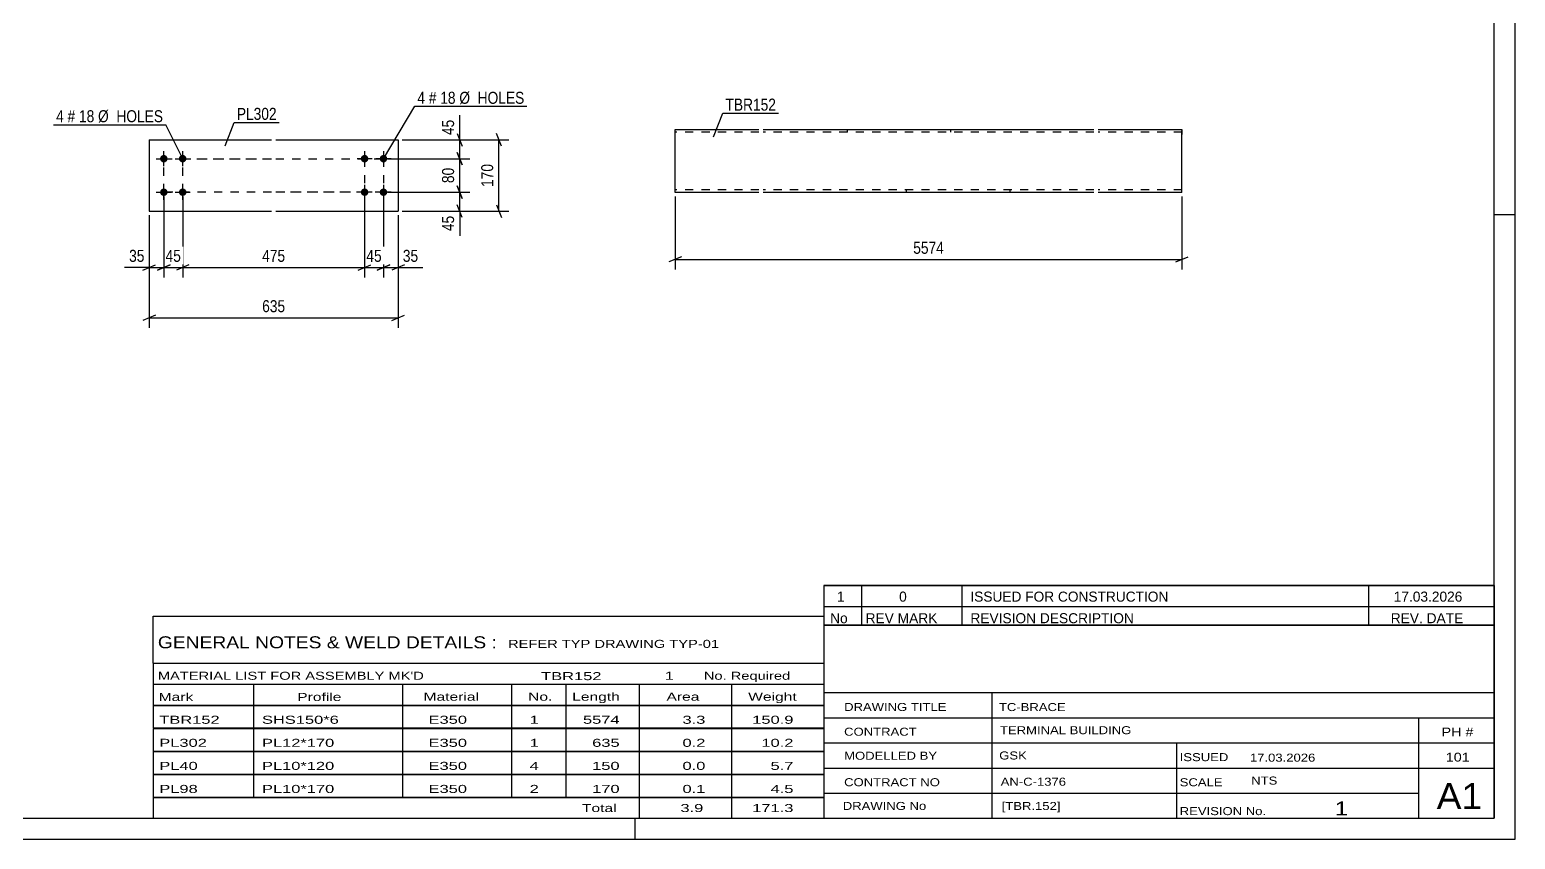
# Model space of a CAD drawing. Header units: millimetres. Extents: x 0 to 594, y 0 to 420.
# Drawn here: x 239.6 to 594, y 0 to 193.1 of the extents above; entities that cross this region are included whole.
import ezdxf

# ---------------------------------------------------------------- set-up
doc = ezdxf.new("R2010")
doc.units = ezdxf.units.MM
doc.linetypes.add('DXK_LINE_DOT2', pattern=[3.9198, 1.9599, -1.9599])
doc.styles.add('Arial Narrow', font='ARIALN.TTF', dxfattribs={"height": 0.2})

# ---------------------------------------------------------------- blocks, each defined once
blk = doc.blocks.new('Unknown-580575135-1131')
at = {"color": 5, "linetype": 'Continuous'}
for p, q in [((594, 0), (594, 420)), ((589, 5), (589, 415)), ((594, 149), (589, 149)), ((5, 5), (589, 5)), ((384, 0), (384, 5)), ((0, 0), (594, 0))]:
    blk.add_line(p, q, dxfattribs=at)
blk = doc.blocks.new('Part-580575135-3553 - 3552')
at = {"color": 2, "linetype": 'Continuous'}
for p, q in [((268.08, 166.87), (268.08, 149.87)), ((268.08, 166.87), (297.28, 166.87)), ((298.28, 166.87), (327.48, 166.87)), ((327.48, 166.87), (327.48, 149.87)), ((268.08, 149.87), (297.28, 149.87)), ((298.28, 149.87), (327.48, 149.87))]:
    blk.add_line(p, q, dxfattribs=at)
blk = doc.blocks.new('Bolt-580575135-3554 - 3552')
at = {"linetype": 'Continuous'}
for points in [[(319.48, 161.47, -1), (319.48, 163.27, -1)], [(323.98, 161.47, -1), (323.98, 163.27, -1)], [(319.48, 153.47, -1), (319.48, 155.27, -1)], [(323.98, 153.47, -1), (323.98, 155.27, -1)]]:
    blk.add_hatch(color=1, dxfattribs=at).paths.add_polyline_path(points)
at = {"color": 1, "linetype": 'Continuous'}
for p, q in [((319.48, 164.17), (319.48, 160.57)), ((323.98, 164.17), (323.98, 160.57)), ((321.28, 162.37), (317.68, 162.37)), ((325.78, 162.37), (322.18, 162.37)), ((319.48, 156.17), (319.48, 152.57)), ((323.98, 156.17), (323.98, 152.57)), ((321.28, 154.37), (317.68, 154.37)), ((325.78, 154.37), (322.18, 154.37))]:
    blk.add_line(p, q, dxfattribs=at)
blk = doc.blocks.new('Bolt-580575135-3555 - 3552')
at = {"linetype": 'Continuous'}
for points in [[(271.58, 163.27, -1), (271.58, 161.47, -1)], [(276.08, 163.27, -1), (276.08, 161.47, -1)], [(271.58, 155.27, -1), (271.58, 153.47, -1)], [(276.08, 155.27, -1), (276.08, 153.47, -1)]]:
    blk.add_hatch(color=1, dxfattribs=at).paths.add_polyline_path(points)
at = {"color": 1, "linetype": 'Continuous'}
for p, q in [((271.58, 160.57), (271.58, 164.17)), ((276.08, 160.57), (276.08, 164.17)), ((269.78, 162.37), (273.38, 162.37)), ((274.28, 162.37), (277.88, 162.37)), ((271.58, 152.57), (271.58, 156.17)), ((276.08, 152.57), (276.08, 156.17)), ((269.78, 154.37), (273.38, 154.37)), ((274.28, 154.37), (277.88, 154.37))]:
    blk.add_line(p, q, dxfattribs=at)
blk = doc.blocks.new('Part-580575135-2546 - 2538')
at = {"color": 2, "linetype": 'Continuous'}
for p, q in [((393.57, 154.43), (393.57, 169.33)), ((393.57, 169.33), (413.57, 169.33)), ((414.57, 169.33), (493.48, 169.33)), ((494.48, 169.33), (514.48, 169.33)), ((514.48, 169.33), (514.48, 169.24)), ((514.48, 169.24), (514.48, 168.13)), ((514.48, 154.33), (514.48, 168.13)), ((393.57, 154.33), (393.57, 154.43)), ((413.57, 154.33), (393.57, 154.33)), ((493.48, 154.33), (414.57, 154.33)), ((514.48, 154.33), (494.48, 154.33))]:
    blk.add_line(p, q, dxfattribs=at)
at = {"color": 7, "linetype": 'DXK_LINE_DOT2'}
for p, q in [((413.57, 168.73), (393.57, 168.73)), ((493.48, 168.73), (414.57, 168.73)), ((434.57, 169.33), (434.57, 168.73)), ((459.26, 169.33), (459.26, 168.73)), ((514.48, 168.73), (494.48, 168.73)), ((514.48, 168.13), (514.48, 168.98)), ((393.57, 154.93), (393.57, 154.98)), ((413.57, 154.93), (393.57, 154.93)), ((393.57, 154.33), (393.57, 154.33)), ((493.48, 154.93), (414.57, 154.93)), ((448.79, 154.33), (448.79, 154.93)), ((473.48, 154.33), (473.48, 154.93)), ((514.48, 154.93), (494.48, 154.93)), ((514.48, 154.93), (514.48, 154.98))]:
    blk.add_line(p, q, dxfattribs=at)
blk = doc.blocks.new('Rectangle-580575135-3728 - 3552')
at = {"color": 1, "linetype": 'DXK_LINE_DOT2'}
for p, q in [((271.58, 162.37), (297.28, 162.37)), ((271.58, 154.37), (271.58, 162.37)), ((298.28, 162.37), (323.98, 162.37)), ((323.98, 162.37), (323.98, 154.37)), ((297.28, 154.37), (271.58, 154.37)), ((323.98, 154.37), (298.28, 154.37))]:
    blk.add_line(p, q, dxfattribs=at)
blk = doc.blocks.new('Rectangle-580575135-3738 - 3552')
at = {"color": 1, "linetype": 'DXK_LINE_DOT2'}
for p, q in [((276.08, 162.37), (297.28, 162.37)), ((276.08, 154.37), (276.08, 162.37)), ((298.28, 162.37), (319.48, 162.37)), ((319.48, 162.37), (319.48, 154.37)), ((297.28, 154.37), (276.08, 154.37)), ((319.48, 154.37), (298.28, 154.37))]:
    blk.add_line(p, q, dxfattribs=at)
blk = doc.blocks.new('StraightDimension-580575135-3560 - 3552')
at = {"color": 7, "linetype": 'Continuous'}
for p, q in [((323.98, 153.37), (323.98, 134.01)), ((327.48, 148.87), (327.48, 134.01)), ((322.48, 135.81), (325.48, 137.01)), ((323.98, 136.41), (327.48, 136.41)), ((328.98, 137.01), (325.98, 135.81))]:
    blk.add_line(p, q, dxfattribs=at)
at = {"color": 0}
blk.add_wipeout([(332.86, 137.16), (332.86, 141.36), (328, 141.36), (328, 137.16)], dxfattribs=at)
at = {"color": 7, "linetype": 'Continuous'}
blk.add_line((327.48, 136.41), (333.39, 136.41), dxfattribs=at)
blk.add_line((327.48, 136.41), (333.39, 136.41), dxfattribs=at)
at = {"color": 3, "style": 'Arial Narrow'}
blk.add_text('35', height=2.863, dxfattribs=at).set_placement((328.6, 137.76))
blk = doc.blocks.new('StraightDimension-580575135-3600 - 3552')
at = {"color": 7, "linetype": 'Continuous'}
for p, q in [((328.48, 166.87), (353.91, 166.87)), ((352.11, 165.37), (350.91, 168.37)), ((351.51, 149.87), (351.51, 166.87)), ((328.48, 149.87), (353.91, 149.87)), ((350.91, 151.37), (352.11, 148.37))]:
    blk.add_line(p, q, dxfattribs=at)
at = {"color": 0}
blk.add_wipeout([(350.76, 161.72), (346.56, 161.72), (346.56, 155.03), (350.76, 155.03)], dxfattribs=at)
at = {"color": 3, "style": 'Arial Narrow'}
blk.add_text('170', height=2.863, rotation=90.0002, dxfattribs=at).set_placement((350.16, 155.63))
blk = doc.blocks.new('StraightDimension-580575135-3561 - 3552')
at = {"color": 7, "linetype": 'Continuous'}
for p, q in [((319.48, 153.37), (319.48, 134.01)), ((323.98, 153.37), (323.98, 134.01)), ((317.98, 135.81), (320.98, 137.01)), ((319.48, 136.41), (323.98, 136.41)), ((325.48, 137.01), (322.48, 135.81))]:
    blk.add_line(p, q, dxfattribs=at)
at = {"color": 0}
blk.add_wipeout([(324.16, 137.16), (324.16, 141.36), (319.3, 141.36), (319.3, 137.16)], dxfattribs=at)
at = {"color": 3, "style": 'Arial Narrow'}
blk.add_text('45', height=2.863, dxfattribs=at).set_placement((319.9, 137.76))
blk = doc.blocks.new('StraightDimension-580575135-3562 - 3552')
at = {"color": 7, "linetype": 'Continuous'}
for p, q in [((276.08, 153.37), (276.08, 134.01)), ((319.48, 153.37), (319.48, 134.01)), ((277.58, 137.01), (274.58, 135.81)), ((276.08, 136.41), (319.48, 136.41)), ((317.98, 135.81), (320.98, 137.01))]:
    blk.add_line(p, q, dxfattribs=at)
at = {"color": 0}
blk.add_wipeout([(301.12, 137.16), (301.12, 141.36), (294.44, 141.36), (294.44, 137.16)], dxfattribs=at)
at = {"color": 3, "style": 'Arial Narrow'}
blk.add_text('475', height=2.863, dxfattribs=at).set_placement((295.04, 137.76))
blk = doc.blocks.new('StraightDimension-580575135-3563 - 3552')
at = {"color": 7, "linetype": 'Continuous'}
for p, q in [((271.58, 153.37), (271.58, 134.01)), ((276.08, 153.37), (276.08, 134.01)), ((270.08, 135.81), (273.08, 137.01)), ((271.58, 136.41), (276.08, 136.41)), ((277.58, 137.01), (274.58, 135.81))]:
    blk.add_line(p, q, dxfattribs=at)
at = {"color": 0}
blk.add_wipeout([(276.26, 137.16), (276.26, 141.36), (271.4, 141.36), (271.4, 137.16)], dxfattribs=at)
at = {"color": 3, "style": 'Arial Narrow'}
blk.add_text('45', height=2.863, dxfattribs=at).set_placement((272, 137.76))
blk = doc.blocks.new('StraightDimension-580575135-3564 - 3552')
at = {"color": 7, "linetype": 'Continuous'}
for p, q in [((271.58, 153.37), (271.58, 134.01)), ((268.08, 148.87), (268.08, 134.01)), ((266.58, 135.81), (269.58, 137.01)), ((268.08, 136.41), (271.58, 136.41)), ((273.08, 137.01), (270.08, 135.81))]:
    blk.add_line(p, q, dxfattribs=at)
at = {"color": 0}
blk.add_wipeout([(267.55, 137.16), (267.55, 141.36), (262.7, 141.36), (262.7, 137.16)], dxfattribs=at)
at = {"color": 7, "linetype": 'Continuous'}
blk.add_line((268.08, 136.41), (262.17, 136.41), dxfattribs=at)
blk.add_line((268.08, 136.41), (262.17, 136.41), dxfattribs=at)
at = {"color": 3, "style": 'Arial Narrow'}
blk.add_text('35', height=2.863, dxfattribs=at).set_placement((263.3, 137.76))
blk = doc.blocks.new('StraightDimension-580575135-3580 - 3552')
at = {"color": 7, "linetype": 'Continuous'}
for p, q in [((268.08, 148.87), (268.08, 122)), ((327.48, 148.87), (327.48, 122)), ((269.58, 125), (266.58, 123.8)), ((268.08, 124.4), (327.48, 124.4)), ((325.98, 123.8), (328.98, 125))]:
    blk.add_line(p, q, dxfattribs=at)
at = {"color": 0}
blk.add_wipeout([(301.12, 125.15), (301.12, 129.35), (294.44, 129.35), (294.44, 125.15)], dxfattribs=at)
at = {"color": 3, "style": 'Arial Narrow'}
blk.add_text('635', height=2.863, dxfattribs=at).set_placement((295.04, 125.75))
blk = doc.blocks.new('StraightDimension-580575135-3706 - 3552')
at = {"color": 7, "linetype": 'Continuous'}
for p, q in [((328.48, 166.87), (344.57, 166.87)), ((341.57, 168.37), (342.77, 165.37)), ((342.17, 162.37), (342.17, 166.87)), ((342.77, 160.87), (341.57, 163.87)), ((324.98, 162.37), (344.57, 162.37))]:
    blk.add_line(p, q, dxfattribs=at)
at = {"color": 0}
blk.add_wipeout([(341.42, 172.26), (337.22, 172.26), (337.22, 167.4), (341.42, 167.4)], dxfattribs=at)
at = {"color": 7, "linetype": 'Continuous'}
blk.add_line((342.17, 166.87), (342.17, 172.78), dxfattribs=at)
blk.add_line((342.17, 166.87), (342.17, 172.78), dxfattribs=at)
at = {"color": 3, "style": 'Arial Narrow'}
blk.add_text('45', height=2.863, rotation=90.0002, dxfattribs=at).set_placement((340.82, 168))
blk = doc.blocks.new('StraightDimension-580575135-3707 - 3552')
at = {"color": 7, "linetype": 'Continuous'}
for p, q in [((341.57, 163.87), (342.77, 160.87)), ((324.98, 162.37), (344.57, 162.37)), ((342.17, 154.37), (342.17, 162.37)), ((324.98, 154.37), (344.57, 154.37)), ((342.77, 152.87), (341.57, 155.87))]:
    blk.add_line(p, q, dxfattribs=at)
at = {"color": 0}
blk.add_wipeout([(341.42, 160.8), (337.22, 160.8), (337.22, 155.95), (341.42, 155.95)], dxfattribs=at)
at = {"color": 3, "style": 'Arial Narrow'}
blk.add_text('80', height=2.863, rotation=90.0002, dxfattribs=at).set_placement((340.82, 156.55))
blk = doc.blocks.new('StraightDimension-580575135-3708 - 3552')
at = {"color": 7, "linetype": 'Continuous'}
for p, q in [((324.98, 154.37), (344.57, 154.37)), ((341.57, 155.87), (342.77, 152.87)), ((342.17, 149.87), (342.17, 154.37)), ((328.48, 149.87), (344.57, 149.87)), ((342.77, 148.37), (341.57, 151.37))]:
    blk.add_line(p, q, dxfattribs=at)
at = {"color": 0}
blk.add_wipeout([(341.42, 149.35), (337.22, 149.35), (337.22, 144.49), (341.42, 144.49)], dxfattribs=at)
at = {"color": 7, "linetype": 'Continuous'}
blk.add_line((342.17, 149.87), (342.17, 143.97), dxfattribs=at)
blk.add_line((342.17, 149.87), (342.17, 143.97), dxfattribs=at)
at = {"color": 3, "style": 'Arial Narrow'}
blk.add_text('45', height=2.863, rotation=90.0002, dxfattribs=at).set_placement((340.82, 145.09))
blk = doc.blocks.new('StraightDimension-580575135-2552 - 2538')
at = {"color": 7, "linetype": 'Continuous'}
for p, q in [((393.57, 153.33), (393.57, 135.93)), ((514.48, 153.33), (514.48, 135.93)), ((395.07, 138.93), (392.07, 137.73)), ((393.57, 138.33), (514.48, 138.33)), ((512.98, 137.73), (515.98, 138.93))]:
    blk.add_line(p, q, dxfattribs=at)
at = {"color": 0}
blk.add_wipeout([(458.28, 139.08), (458.28, 143.28), (449.77, 143.28), (449.77, 139.08)], dxfattribs=at)
at = {"color": 3, "style": 'Arial Narrow'}
blk.add_text('5574', height=2.863, dxfattribs=at).set_placement((450.37, 139.68))
blk = doc.blocks.new('Unknown-580575135-4437')
at = {"color": 7, "linetype": 'Continuous'}
for p, q in [((429, 51.05), (429, 5)), ((429, 51.05), (589, 51.05)), ((589, 51), (589, 5)), ((429, 35), (589, 35)), ((469.14, 35), (469.14, 5)), ((429, 29), (589, 29)), ((571, 5.05), (571, 29.05)), ((429, 23), (589, 23)), ((513.14, 23), (513.14, 5)), ((429, 17), (589, 17)), ((429, 11), (571, 11)), ((429, 5), (589, 5))]:
    blk.add_line(p, q, dxfattribs=at)
at = {"color": 7, "style": 'Arial Narrow'}
for s, height, width, p in [('DRAWING TITLE', 1.9089, 1.425378, (433.88, 30.61)), ('TC-BRACE', 1.909, 1.425378, (470.81, 30.59)), ('CONTRACT', 1.909, 1.425378, (433.88, 24.71)), ('TERMINAL BUILDING', 1.9089, 1.425378, (471.06, 25.07)), ('MODELLED BY', 1.9089, 1.425378, (433.88, 18.98)), ('GSK', 1.909, 1.425378, (470.88, 19.04)), ('ISSUED', 1.909, 1.425378, (513.94, 18.64)), ('17.03.2026', 1.909, 1.425378, (530.69, 18.52)), ('CONTRACT NO', 1.9089, 1.425378, (433.88, 12.66)), ('AN-C-1376', 1.909, 1.425378, (471.23, 12.78)), ('SCALE', 1.909, 1.425378, (513.94, 12.65)), ('A1', 6.204, 1.25, (575.24, 7.2)), ('DRAWING No', 1.909, 1.425378, (433.56, 7)), ('[TBR.152]', 1.909, 1.425378, (471.46, 6.99)), ('REVISION No.', 1.9089, 1.425378, (513.94, 5.77)), ('1', 3.34, 1.5, (550.91, 5.68))]:
    blk.add_text(s, height=height, dxfattribs=dict(at, width=width)).set_placement(p)
at = {"color": 7, "linetype": 'Continuous', "style": 'Arial Narrow'}
for s, height, width, p in [('PH #', 2.1, 1.42538, (576.4, 24.55)), ('101', 2.1, 1.42538, (577.41, 18.55)), ('NTS', 1.909, 1.425378, (531, 13.05))]:
    blk.add_text(s, height=height, dxfattribs=dict(at, width=width)).set_placement(p)
blk = doc.blocks.new('Unknown-580575135-4438')
at = {"color": 7, "linetype": 'Continuous'}
for p, q in [((429, 60.55), (589, 60.55)), ((589, 60.55), (429, 60.55)), ((429, 60.55), (429, 55.55)), ((438, 60.55), (438, 55.55)), ((462, 60.55), (462, 55.55)), ((559, 60.55), (559, 55.55)), ((589, 60.55), (589, 55.55)), ((429, 55.55), (589, 55.55)), ((429, 55.55), (429, 51.05)), ((429, 55.55), (589, 55.55)), ((438, 55.55), (438, 51.05)), ((462, 55.55), (462, 51.05)), ((559, 55.55), (559, 51.05)), ((589, 55.55), (589, 51.05)), ((589, 51.05), (429, 51.05))]:
    blk.add_line(p, q, dxfattribs=at)
at = {"color": 7, "linetype": 'Continuous', "style": 'Arial Narrow'}
for s, height, width, p in [('1', 2.39, 1.196471, (432.16, 56.7)), ('0', 2.39, 1.196471, (447, 56.7)), ('ISSUED FOR CONSTRUCTION', 2.3861, 1.196471, (464, 56.7)), ('17.03.2026', 2.386, 1.196471, (565, 56.7)), ('No', 2.386, 1.2, (430.54, 51.55)), ('REV MARK', 2.386, 1.2, (439, 51.55)), ('REVISION DESCRIPTION', 2.3861, 1.2, (464, 51.55)), ('REV. DATE', 2.386, 1.2, (564.28, 51.55))]:
    blk.add_text(s, height=height, dxfattribs=dict(at, width=width)).set_placement(p)
blk = doc.blocks.new('Unknown-580575135-4439')
at = {"color": 7, "linetype": 'Continuous'}
for p, q in [((269, 53.25), (429, 53.25)), ((269, 42), (269, 53.25)), ((429, 53.25), (429, 42)), ((269, 42), (429, 42)), ((269, 42), (269, 37)), ((429, 42), (429, 37)), ((269, 37), (429, 37)), ((269, 37), (269, 32)), ((293, 37), (293, 32)), ((328.5, 37), (328.5, 32)), ((354.5, 37), (354.5, 32)), ((367.5, 37), (367.5, 32)), ((385, 37), (385, 32)), ((407, 37), (407, 32)), ((429, 37), (429, 32)), ((269, 32), (429, 32)), ((269, 31.95), (269, 26.55)), ((269, 31.95), (429, 31.95)), ((293, 32), (293, 26.5)), ((328.5, 32), (328.5, 26.5)), ((354.5, 32), (354.5, 26.5)), ((367.5, 32), (367.5, 26.5)), ((385, 32), (385, 26.5)), ((407, 32), (407, 26.5)), ((429, 31.95), (429, 26.55)), ((269, 26.55), (429, 26.55)), ((269, 26.45), (269, 21.05)), ((269, 26.45), (429, 26.45)), ((293, 26.5), (293, 21)), ((328.5, 26.5), (328.5, 21)), ((354.5, 26.5), (354.5, 21)), ((367.5, 26.5), (367.5, 21)), ((385, 26.5), (385, 21)), ((407, 26.5), (407, 21)), ((429, 26.45), (429, 21.05)), ((269, 21.05), (429, 21.05)), ((269, 20.95), (269, 15.55)), ((269, 20.95), (429, 20.95)), ((293, 21), (293, 15.5)), ((328.5, 21), (328.5, 15.5)), ((354.5, 21), (354.5, 15.5)), ((367.5, 21), (367.5, 15.5)), ((385, 21), (385, 15.5)), ((407, 21), (407, 15.5)), ((429, 20.95), (429, 15.55)), ((269, 15.55), (429, 15.55)), ((269, 15.45), (269, 10.05)), ((269, 15.45), (429, 15.45)), ((293, 15.5), (293, 10)), ((328.5, 15.5), (328.5, 10)), ((354.5, 15.5), (354.5, 10)), ((367.5, 15.5), (367.5, 10)), ((385, 15.5), (385, 10)), ((407, 15.5), (407, 10)), ((429, 15.45), (429, 10.05)), ((269, 10.05), (429, 10.05)), ((269, 10), (429, 10)), ((269, 10), (269, 5)), ((385, 10), (385, 5)), ((407, 10), (407, 5)), ((429, 10), (429, 5)), ((269, 5), (429, 5))]:
    blk.add_line(p, q, dxfattribs=at)
at = {"color": 7, "style": 'Arial Narrow'}
for s, height, width, p in [('GENERAL NOTES & WELD DETAILS :', 2.8633, 1.4, (270.15, 45.56)), ('REFER TYP DRAWING TYP-01', 1.9089, 1.6, (353.7, 45.66)), ("MATERIAL LIST FOR ASSEMBLY MK'D", 1.9089, 1.6, (270.15, 38.06)), ('TBR152', 1.909, 1.794707, (361.59, 37.97)), ('1', 1.91, 1.794707, (391.08, 38.06)), ('No. Required', 1.9089, 1.6, (400.41, 38.06)), ('Mark', 1.909, 1.7, (270.34, 33)), ('Profile', 1.909, 1.7, (303.41, 33)), ('Material', 1.909, 1.7, (333.54, 33.06)), ('No.', 1.909, 1.7, (358.5, 33.06)), ('Length', 1.909, 1.7, (369, 33.06)), ('Area', 1.909, 1.7, (391.5, 33.06)), ('Weight', 1.909, 1.7, (411, 33.06))]:
    blk.add_text(s, height=height, dxfattribs=dict(at, width=width)).set_placement(p)
at = {"color": 7, "linetype": 'Continuous', "style": 'Arial Narrow'}
for s, height, width, p in [('TBR152', 1.909, 1.794707, (270.5, 27.56)), ('SHS150*6', 1.909, 1.794707, (295, 27.56)), ('E350', 1.909, 1.794707, (334.74, 27.56)), ('1', 1.91, 1.794707, (358.86, 27.56)), ('5574', 1.909, 1.794707, (371.58, 27.56)), ('3.3', 1.909, 1.794707, (395.32, 27.56)), ('150.9', 1.909, 1.794707, (411.96, 27.56)), ('PL302', 1.909, 1.794707, (270.5, 22.06)), ('PL12*170', 1.909, 1.794707, (295, 22.06)), ('E350', 1.909, 1.794707, (334.74, 22.06)), ('1', 1.91, 1.794707, (358.86, 22.06)), ('635', 1.909, 1.794707, (373.77, 22.06)), ('0.2', 1.909, 1.794707, (395.32, 22.06)), ('10.2', 1.909, 1.794707, (414.14, 22.06)), ('PL40', 1.909, 1.794707, (270.5, 16.56)), ('PL10*120', 1.909, 1.794707, (295, 16.56)), ('E350', 1.909, 1.794707, (334.74, 16.56)), ('4', 1.91, 1.794707, (358.86, 16.56)), ('150', 1.909, 1.794707, (373.77, 16.56)), ('0.0', 1.909, 1.794707, (395.32, 16.56)), ('5.7', 1.909, 1.794707, (416.33, 16.56)), ('PL98', 1.909, 1.794707, (270.5, 11.06)), ('PL10*170', 1.909, 1.794707, (295, 11.06)), ('E350', 1.909, 1.794707, (334.74, 11.06)), ('2', 1.91, 1.794707, (358.86, 11.06)), ('170', 1.909, 1.794707, (373.77, 11.06)), ('0.1', 1.909, 1.794707, (395.32, 11.06)), ('4.5', 1.909, 1.794707, (416.33, 11.06)), ('Total', 1.909, 1.7, (371.33, 6.5)), ('3.9', 1.909, 1.794707, (394.83, 6.5)), ('171.3', 1.909, 1.794707, (411.96, 6.5))]:
    blk.add_text(s, height=height, dxfattribs=dict(at, width=width)).set_placement(p)
blk = doc.blocks.new('Mark-580575135-3607 - 3552')
at = {"color": 0}
blk.add_wipeout([(247.71, 171.07), (247.71, 174.07), (245.88, 174.07), (245.88, 171.07)], dxfattribs=at)
blk.add_wipeout([(247.71, 171.07), (247.71, 174.07), (245.88, 174.07), (245.88, 171.07)], dxfattribs=at)
blk.add_wipeout([(250.44, 171.07), (250.44, 174.07), (248.61, 174.07), (248.61, 171.07)], dxfattribs=at)
blk.add_wipeout([(250.44, 171.07), (250.44, 174.07), (248.61, 174.07), (248.61, 171.07)], dxfattribs=at)
at = {"color": 3, "style": 'Arial Narrow'}
blk.add_text('4', height=2.86, dxfattribs=at).set_placement((245.88, 171.07))
at = {"color": 0}
blk.add_wipeout([(254.99, 171.07), (254.99, 174.07), (251.34, 174.07), (251.34, 171.07)], dxfattribs=at)
blk.add_wipeout([(254.99, 171.07), (254.99, 174.07), (251.34, 174.07), (251.34, 171.07)], dxfattribs=at)
at = {"color": 3, "style": 'Arial Narrow'}
blk.add_text('#', height=2.86, dxfattribs=at).set_placement((248.61, 171.07))
at = {"color": 0}
blk.add_wipeout([(271.42, 171.07), (271.42, 174.07), (255.89, 174.07), (255.89, 171.07)], dxfattribs=at)
blk.add_wipeout([(271.42, 171.07), (271.42, 174.07), (255.89, 174.07), (255.89, 171.07)], dxfattribs=at)
at = {"color": 7, "linetype": 'Continuous'}
for p in [(245.28, 170.47), (276.08, 162.37)]:
    blk.add_line(p, (272.02, 170.47), dxfattribs=at)
at = {"color": 3, "style": 'Arial Narrow'}
for s, p in [('18', (251.34, 171.07)), ('Ø  HOLES', (255.89, 171.07))]:
    blk.add_text(s, height=2.863, dxfattribs=at).set_placement(p)
blk = doc.blocks.new('Mark-580575135-3606 - 3552')
at = {"color": 0}
blk.add_wipeout([(333.9, 175.46), (333.9, 178.46), (332.07, 178.46), (332.07, 175.46)], dxfattribs=at)
blk.add_wipeout([(333.9, 175.46), (333.9, 178.46), (332.07, 178.46), (332.07, 175.46)], dxfattribs=at)
at = {"color": 7, "linetype": 'Continuous'}
blk.add_line((323.98, 162.37), (331.47, 174.86), dxfattribs=at)
at = {"color": 0}
blk.add_wipeout([(336.62, 175.46), (336.62, 178.46), (334.8, 178.46), (334.8, 175.46)], dxfattribs=at)
blk.add_wipeout([(336.62, 175.46), (336.62, 178.46), (334.8, 178.46), (334.8, 175.46)], dxfattribs=at)
at = {"color": 3, "style": 'Arial Narrow'}
blk.add_text('4', height=2.86, dxfattribs=at).set_placement((332.07, 175.46))
at = {"color": 0}
blk.add_wipeout([(341.18, 175.46), (341.18, 178.46), (337.52, 178.46), (337.52, 175.46)], dxfattribs=at)
blk.add_wipeout([(341.18, 175.46), (341.18, 178.46), (337.52, 178.46), (337.52, 175.46)], dxfattribs=at)
at = {"color": 3, "style": 'Arial Narrow'}
blk.add_text('#', height=2.86, dxfattribs=at).set_placement((334.8, 175.46))
at = {"color": 0}
blk.add_wipeout([(357.61, 175.46), (357.61, 178.46), (342.08, 178.46), (342.08, 175.46)], dxfattribs=at)
blk.add_wipeout([(357.61, 175.46), (357.61, 178.46), (342.08, 178.46), (342.08, 175.46)], dxfattribs=at)
at = {"color": 7, "linetype": 'Continuous'}
blk.add_line((331.47, 174.86), (358.21, 174.86), dxfattribs=at)
at = {"color": 3, "style": 'Arial Narrow'}
for s, p in [('18', (337.52, 175.46)), ('Ø  HOLES', (342.08, 175.46))]:
    blk.add_text(s, height=2.863, dxfattribs=at).set_placement(p)
blk = doc.blocks.new('Mark-580575135-3603 - 3552')
at = {"color": 0}
blk.add_wipeout([(298.5, 171.63), (298.5, 174.63), (289, 174.63), (289, 171.63)], dxfattribs=at)
blk.add_wipeout([(298.5, 171.63), (298.5, 174.63), (289, 174.63), (289, 171.63)], dxfattribs=at)
at = {"color": 30, "linetype": 'Continuous'}
for p, q in [((286.24, 165.42), (288.4, 171.03)), ((288.4, 171.03), (299.1, 171.03))]:
    blk.add_line(p, q, dxfattribs=at)
at = {"color": 3, "style": 'Arial Narrow'}
blk.add_text('PL302', height=2.863, dxfattribs=at).set_placement((289, 171.63))
blk = doc.blocks.new('Mark-580575135-2542 - 2538')
at = {"color": 0}
blk.add_wipeout([(417.64, 173.83), (417.64, 176.83), (405.58, 176.83), (405.58, 173.83)], dxfattribs=at)
blk.add_wipeout([(417.64, 173.83), (417.64, 176.83), (405.58, 176.83), (405.58, 173.83)], dxfattribs=at)
at = {"color": 30, "linetype": 'Continuous'}
for p, q in [((402.75, 167.58), (404.98, 173.23)), ((404.98, 173.23), (418.24, 173.23))]:
    blk.add_line(p, q, dxfattribs=at)
at = {"color": 3, "style": 'Arial Narrow'}
blk.add_text('TBR152', height=2.863, dxfattribs=at).set_placement((405.58, 173.83))

msp = doc.modelspace()

# ---------------------------------------------------------------- block references
for name in ['Unknown-580575135-1131', 'Part-580575135-3553 - 3552', 'Part-580575135-2546 - 2538', 'Bolt-580575135-3555 - 3552', 'Bolt-580575135-3554 - 3552', 'Rectangle-580575135-3728 - 3552', 'Rectangle-580575135-3738 - 3552', 'Unknown-580575135-4438', 'Unknown-580575135-4439', 'Unknown-580575135-4437']:
    msp.add_blockref(name, (0, 0))

# ---------------------------------------------------------------- next in the draw order: block references
for name in ['Mark-580575135-3607 - 3552', 'Mark-580575135-3603 - 3552', 'Mark-580575135-2542 - 2538', 'StraightDimension-580575135-3560 - 3552', 'StraightDimension-580575135-2552 - 2538']:
    msp.add_blockref(name, (0, 0))

# ---------------------------------------------------------------- next in the draw order: block references
for name in ['StraightDimension-580575135-3600 - 3552', 'StraightDimension-580575135-3561 - 3552']:
    msp.add_blockref(name, (0, 0))

# ---------------------------------------------------------------- next in the draw order: block references
for name in ['StraightDimension-580575135-3706 - 3552', 'StraightDimension-580575135-3562 - 3552']:
    msp.add_blockref(name, (0, 0))

# ---------------------------------------------------------------- next in the draw order: block references
for name in ['StraightDimension-580575135-3707 - 3552', 'StraightDimension-580575135-3563 - 3552']:
    msp.add_blockref(name, (0, 0))

# ---------------------------------------------------------------- next in the draw order: block references
for name in ['Mark-580575135-3606 - 3552', 'StraightDimension-580575135-3564 - 3552']:
    msp.add_blockref(name, (0, 0))

# ---------------------------------------------------------------- next in the draw order: block references
msp.add_blockref('StraightDimension-580575135-3580 - 3552', (0, 0))

# ---------------------------------------------------------------- next in the draw order: block references
msp.add_blockref('StraightDimension-580575135-3708 - 3552', (0, 0))

doc.saveas('drawing.dxf')
